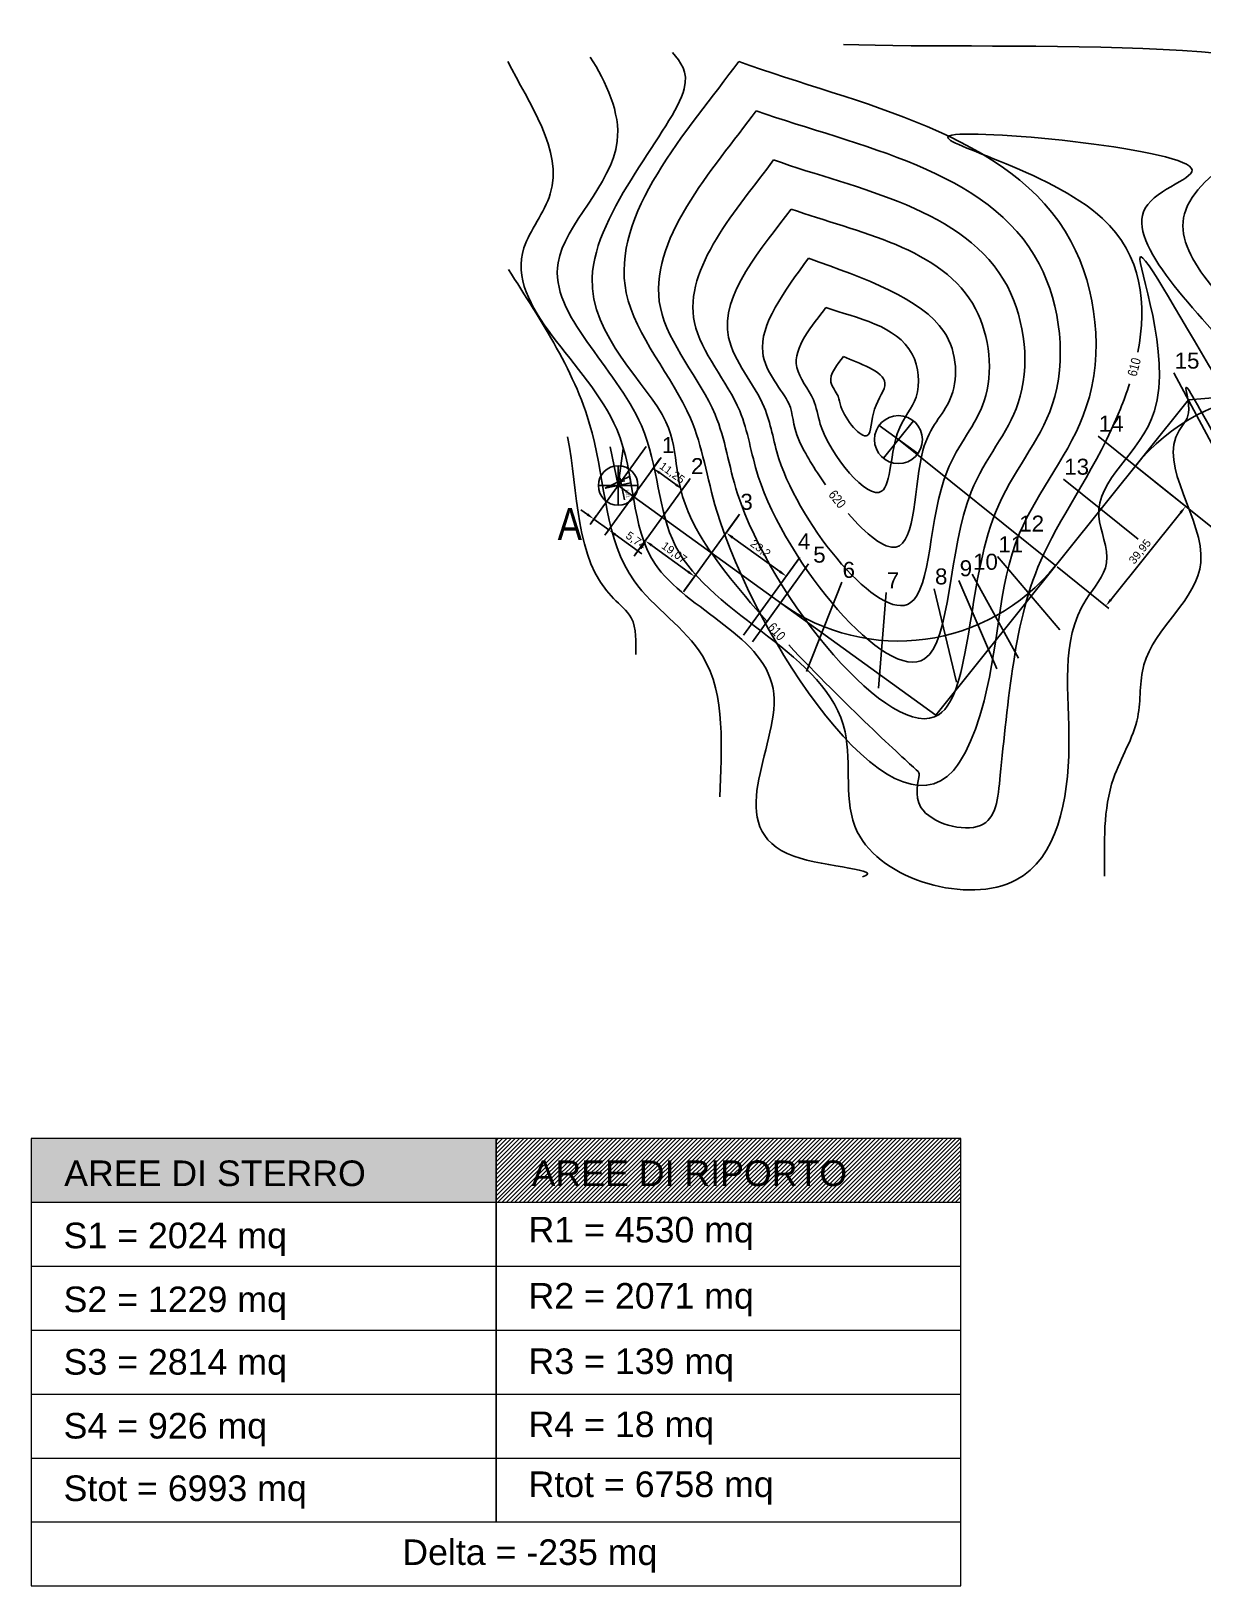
# Model space of a CAD drawing. Header units: metres. Extents: x -5614 to 709, y -2700 to 138.
# Drawn here: x -185.9 to 180.8, y -350.2 to 136.2 of the extents above; entities that cross this region are included whole.
import ezdxf

# ---------------------------------------------------------------- set-up
doc = ezdxf.new("R2010")
doc.units = ezdxf.units.M
for name, color, linetype in [('Curve di livello', 7, 'Continuous'), ('Estremi strada', 255, 'Continuous'), ('Livellette', 1, 'Continuous'), ('Picchetti', 3, 'Continuous'), ('Rettifica', 7, 'Continuous'), ('Rettifica1', 240, 'Continuous'), ('testo', 7, 'Continuous')]:
    doc.layers.add(name, color=color, linetype=linetype)
doc.styles.add('ARIAL5', font='', dxfattribs={"height": 5})
doc.styles.add('ArialNarr10', font='', dxfattribs={"height": 10})
doc.styles.add('ArialNarr3', font='', dxfattribs={"height": 3})
doc.styles.get("Standard").update_dxf_attribs({"font": 'Arial.ttf'})
doc.styles.get('ARIAL5').set_extended_font_data('Arial Unicode MS')
doc.styles.get('ArialNarr10').set_extended_font_data('Arial Narrow')
doc.styles.get('ArialNarr3').set_extended_font_data('Arial Narrow')
doc.dimstyles.new('ISO-25', dxfattribs={"dimtxt": 2.5, "dimasz": 2.5, "dimexe": 1.25, "dimexo": 0.625, "dimtad": 1, "dimtxsty": 'Standard', "dimcen": 2.5, "dimadec": 0, "dimazin": 0, "dimtfac": 1, "dimtmove": 0, "dimatfit": 3, "dimfxl": 1, "dimarcsym": 0})

# ---------------------------------------------------------------- blocks, each defined once
blk = doc.blocks.new('*D2')
at = {"layer": 'Defpoints', "color": 0, "transparency": 16777216}
for p in [(-2.37, -4.98), (-2.17, -5.97), (-1.13, -5.76)]:
    blk.add_point(p, dxfattribs=at)
at = {"layer": 'Estremi strada', "color": 0, "lineweight": -2, "transparency": 16777216}
for p, q in [((-1.76, -4.86), (-0.1, -4.52)), ((-1.45, -4.18), (-1.57, -3.59)), ((-1.33, -4.77), (-1.13, -5.76)), ((-1.56, -5.85), (0.1, -5.51)), ((-1.01, -6.35), (-0.18, -10.42))]:
    blk.add_line(p, q, dxfattribs=at)
at = {"layer": 'Estremi strada', "color": 0, "transparency": 16777216}
for points in [[(-1.35, -4.16), (-1.55, -4.2), (-1.33, -4.77)], [(-0.91, -6.33), (-1.11, -6.37), (-1.13, -5.76)]]:
    blk.add_solid(points, dxfattribs=at)
at = {"layer": 'Estremi strada', "color": 0, "transparency": 16777216, "insert": (0.67, -8.43), "char_height": 1, "attachment_point": 5, "rotation": 281.5107}
blk.add_mtext('1,01', dxfattribs=at)
blk = doc.blocks.new('*D4')
at = {"layer": 'Defpoints', "color": 0, "transparency": 16777216}
for p in [(159.66, 0.12), (134.66, -31.04), (150.4, -43.67)]:
    blk.add_point(p, dxfattribs=at)
at = {"layer": 'Picchetti', "color": 0, "lineweight": -2, "transparency": 16777216}
for p, q in [((160.15, -0.27), (176.37, -13.28)), ((173.83, -14.45), (151.96, -41.72)), ((135.15, -31.43), (151.37, -44.45))]:
    blk.add_line(p, q, dxfattribs=at)
at = {"layer": 'Picchetti', "color": 0, "transparency": 16777216}
for points in [[(173.51, -14.19), (174.16, -14.71), (175.4, -12.5)], [(151.64, -41.45), (152.29, -41.98), (150.4, -43.67)]]:
    blk.add_solid(points, dxfattribs=at)
at = {"layer": 'Picchetti', "color": 0, "transparency": 16777216, "insert": (161.24, -26.75), "char_height": 2.5, "attachment_point": 5, "rotation": 51.2627}
blk.add_mtext('39,95', dxfattribs=at)
blk = doc.blocks.new('*D63')
at = {"layer": 'Defpoints', "color": 0, "transparency": 16777216}
for p in [(-10.96, -18.13), (-6.31, -21.49), (-5.13, -19.86)]:
    blk.add_point(p, dxfattribs=at)
at = {"layer": 'Picchetti', "color": 0, "lineweight": -2, "transparency": 16777216}
for p, q in [((-11.81, -15.03), (-13.83, -13.57)), ((-10.59, -17.62), (-9.05, -15.48)), ((-9.78, -16.49), (-5.13, -19.86)), ((-5.94, -20.98), (-4.39, -18.84)), ((-3.1, -21.32), (5.19, -27.32))]:
    blk.add_line(p, q, dxfattribs=at)
at = {"layer": 'Picchetti', "color": 0, "transparency": 16777216}
for points in [[(-11.56, -14.69), (-12.05, -15.37), (-9.78, -16.49)], [(-2.86, -20.98), (-3.34, -21.66), (-5.13, -19.86)]]:
    blk.add_solid(points, dxfattribs=at)
at = {"layer": 'Picchetti', "color": 0, "transparency": 16777216, "insert": (3.3, -23.33), "char_height": 2.5, "attachment_point": 5, "rotation": 324.1422}
blk.add_mtext('5,74', dxfattribs=at)
blk = doc.blocks.new('*D64')
at = {"layer": 'Defpoints', "color": 0, "transparency": 16777216}
for p in [(11.27, 2.82), (20.38, -3.77), (17.92, -7.17)]:
    blk.add_point(p, dxfattribs=at)
at = {"layer": 'Picchetti', "color": 0, "lineweight": -2, "transparency": 16777216}
for p, q in [((10.9, 2.32), (8.07, -1.6)), ((10.83, -2.05), (15.89, -5.71)), ((20.02, -4.27), (17.19, -8.19))]:
    blk.add_line(p, q, dxfattribs=at)
at = {"layer": 'Picchetti', "color": 0, "transparency": 16777216}
for points in [[(11.07, -1.71), (10.59, -2.39), (8.8, -0.58)], [(16.14, -5.37), (15.65, -6.05), (17.92, -7.17)]]:
    blk.add_solid(points, dxfattribs=at)
at = {"layer": 'Picchetti', "color": 0, "transparency": 16777216, "insert": (14.61, -2.15), "char_height": 2.5, "attachment_point": 5, "rotation": 324.1422}
blk.add_mtext('11,25', dxfattribs=at)
blk = doc.blocks.new('*D65')
at = {"layer": 'Defpoints', "color": 0, "transparency": 16777216}
for p in [(2.81, -28.08), (21.75, -34.42), (18.26, -39.25)]:
    blk.add_point(p, dxfattribs=at)
at = {"layer": 'Picchetti', "color": 0, "lineweight": -2, "transparency": 16777216}
for p, q in [((3.18, -27.57), (7.03, -22.24)), ((8.33, -24.72), (19.73, -32.96)), ((18.63, -38.74), (22.49, -33.41))]:
    blk.add_line(p, q, dxfattribs=at)
at = {"layer": 'Picchetti', "color": 0, "transparency": 16777216}
for points in [[(8.57, -24.38), (8.08, -25.05), (6.3, -23.25)], [(19.97, -32.62), (19.48, -33.3), (21.75, -34.42)]]:
    blk.add_solid(points, dxfattribs=at)
at = {"layer": 'Picchetti', "color": 0, "transparency": 16777216, "insert": (15.27, -27.11), "char_height": 2.5, "attachment_point": 5, "rotation": 324.1422}
blk.add_mtext('19,07', dxfattribs=at)
blk = doc.blocks.new('*D66')
at = {"layer": 'Defpoints', "color": 0, "transparency": 16777216}
for p in [(35.84, -14.94), (54.64, -28.53), (50.42, -34.37)]:
    blk.add_point(p, dxfattribs=at)
at = {"layer": 'Picchetti', "color": 0, "lineweight": -2, "transparency": 16777216}
for p, q in [((35.47, -15.44), (30.88, -21.79)), ((33.64, -22.24), (48.39, -32.9)), ((54.27, -29.03), (49.69, -35.38))]:
    blk.add_line(p, q, dxfattribs=at)
at = {"layer": 'Picchetti', "color": 0, "transparency": 16777216}
for points in [[(33.89, -21.9), (33.4, -22.58), (31.62, -20.78)], [(48.64, -32.56), (48.15, -33.24), (50.42, -34.37)]]:
    blk.add_solid(points, dxfattribs=at)
at = {"layer": 'Picchetti', "color": 0, "transparency": 16777216, "insert": (42.26, -25.85), "char_height": 2.5, "attachment_point": 5, "rotation": 324.1422}
blk.add_mtext('23,2', dxfattribs=at)

msp = doc.modelspace()

# ---------------------------------------------------------------- hatches: boundary and pattern name
at = {"layer": 'testo', "linetype": 'Continuous', "lineweight": 0}
h = msp.add_hatch(color=11, dxfattribs=at)
h.dxf.hatch_style = 1
h.paths.add_polyline_path([(-40.394, -230.225), (-40.394, -210.225), (-185.868, -210.225), (-185.868, -230.225)])
h.paths.add_polyline_path([(-177.594, -227.343), (-79.057, -227.343), (-79.057, -214.934), (-177.594, -214.934)], flags=24)
h = msp.add_hatch(dxfattribs=at)
h.set_pattern_fill('ANSI31', color=19, scale=7.5)
h.set_pattern_definition([(45, (-2456456.1057, -4549624.7237), (-0.66291260736, 0.66291260736), [])])
h.paths.add_polyline_path([(105.08, -230.225), (105.08, -210.225), (-40.394, -210.225), (-40.394, -230.225)])
h.paths.add_polyline_path([(-31.339, -227.343), (71.543, -227.343), (71.543, -214.934), (-31.339, -214.934)], flags=24)

# ---------------------------------------------------------------- linework, layer by layer
at = {"layer": 'Curve di livello', "color": 6}
for points, start_tangent, end_tangent in [([(68.303, 132), (213.454, 112.676), (175.018, 79.058), (201.448, 37.057), (227.734, 15.508), (268.776, 28.605), (269.746, 45.829), (282.279, 91.095)], (18.5720242, -0.7057358), (2.8052889, 7.3525766)), ([(-36.711, 126.67), (-23.434, 85.261), (-31.662, 68.362), (-2.613, 11.598), (9.307, -30.382), (46.512, -71.163), (52.752, -121.894), (74.262, -128.431)], (3.6311303, -7.2276782), (-0.9466268, -0.3223318)), ([(-10.925, 128.062), (-2.476, 101.711), (-20.989, 63.689), (5.081, 12.747), (15.778, -24.927), (68.815, -83.062), (72.655, -114.281), (122.367, -129.389), (138.887, -87.522), (144.3, -41.588), (150.63, -30.204), (148.229, -15.56), (165.616, 17.348), (161.121, 65.465), (187.043, 24.271), (223.439, -5.565), (248.4, 2.4), (263.458, -18.777), (267.808, -24.975), (272.327, -27.155), (289.4, -3.2), (302.012, 13.346), (304.595, 22.674)], (3.1106733, -4.8768658), (0.4472478, 3.0111977)), ([(35.564, 126.654), (0.357, 54.343), (20.468, 15.045), (28.72, -14.018), (102.704, -95.113), (111.297, -77.021), (123.437, -20.91), (144.31, 18.594), (139.465, 70.457), (35.564, 126.654)], (-6.311444, -8.5555771), (-12.0251835, 4.3747844)), ([(41.021, 111.268), (11.03, 49.67), (28.162, 16.194), (35.191, -8.564), (98.215, -77.644), (115.876, -14.435), (133.656, 19.217), (129.529, 63.396), (41.021, 111.268)], (-5.8171132, -7.8834657), (-11.0786166, 3.949744)), ([(46.479, 95.882), (21.703, 44.997), (35.855, 17.343), (41.662, -3.109), (93.725, -60.176), (108.315, -7.959), (123.003, 19.84), (119.594, 56.336), (46.479, 95.882)], (-5.287135, -7.1652289), (-10.06928, 3.5898957)), ([(51.936, 80.496), (32.376, 40.324), (43.549, 18.491), (48.133, 2.345), (89.236, -42.707), (100.754, -1.484), (112.35, 20.463), (109.658, 49.276), (51.936, 80.496)], (-4.6977427, -6.3664729), (-8.94679, 3.189706)), ([(-36.5, 61.633), (-10.306, 10.449), (2.836, -35.836), (24.209, -59.264), (29.638, -103.403)], (4.1029526, -6.5208425), (-0.1974776, -7.4956457)), ([(62.85, 49.725), (53.722, 30.978), (58.936, 20.789), (61.076, 13.255), (80.257, -7.77), (85.632, 11.468), (91.043, 21.71), (89.787, 35.155), (62.85, 49.725)], (-3.2091692, -4.349129), (-6.1118211, 2.178984)), ([(68.307, 34.339), (64.395, 26.305), (66.63, 21.938), (67.547, 18.709), (75.767, 9.699), (78.071, 17.943), (81.3, 26.057), (68.307, 34.339)], (-2.1017458, -2.8489767), (-4.7138498, 2.0391616)), ([(149.981, -128.153), (152.807, -97.6), (160.379, -78.411), (162.3, -62.112), (180.139, -30.028), (173.371, 11.24), (176.269, 16.725), (175.52, 24.744), (179.84, 17.879), (221.292, -16.102), (235.4, -11.6), (243.911, -23.57), (260.689, -47.475), (278.119, -55.882), (305.219, -17.859)], (0.0061079, 5.8684832), (3.9263242, 7.7596038)), ([(-18, 9.3), (-3.635, -41.291), (1.906, -47.365), (3.314, -58.808)], (1.87003, -8.8813655), (-0.0088872, -3.9137195))]:
    msp.add_spline(points, degree=3, dxfattribs=dict(at, start_tangent=start_tangent, end_tangent=end_tangent))
for points, knots in [([(14.861, 129.455), (17.36, 126.478), (25.762, 116.495), (-31.371, 57.325), (21.795, 14.031), (12.128, -9.429), (35.101, -38.112), (44.374, -48.442)], [0, 0, 0, 0, 3.4437887, 11.5545411, 18.6738732, 24.5634855, 27.8734914, 27.8734914, 27.8734914, 27.8734914]), ([(160.426, 35.76), (163.373, 50.645), (159.764, 86.763), (52.973, 111.217), (205.322, 96.441), (143.423, 81.624), (198.271, 30.817), (216.87, -2.276), (238.812, 9.435), (245.488, 12.614)], [69.0492247, 69.0492247, 69.0492247, 69.0492247, 74.5300825, 81.9087116, 90.6437837, 95.0197267, 102.7118198, 109.0778443, 112.2188981, 112.2188981, 112.2188981, 112.2188981]), ([(57.393, 65.111), (49.717, 54.708), (36.354, 36.599), (53.871, 19.275), (51.459, 12.1), (59.2, -0.802), (62.724, -5.758)], [0, 0, 0, 0, 5.7241846, 9.9650526, 13.4733968, 15.6555268, 15.6555268, 15.6555268, 15.6555268]), ([(69.797, -14.75), (75.427, -21.172), (91.473, -34.46), (89.879, 8.958), (103.933, 18.923), (104.591, 48.284), (75.109, 58.794), (57.393, 65.111)], [17.0203218, 17.0203218, 17.0203218, 17.0203218, 20.1608471, 25.7633786, 30.029856, 34.6365116, 41.5737124, 41.5737124, 41.5737124, 41.5737124]), ([(51.202, -55.867), (68.617, -74.4), (91.471, -95.256), (92.404, -96.165), (88.29, -109.711), (115.479, -117.101), (117.535, -94.789), (121.013, -60.211), (128.686, -25.442), (149.193, 2.032), (156.969, 23.169), (157.834, 25.861)], [28.669408, 28.669408, 28.669408, 28.669408, 34.6720449, 36.037903, 39.2140198, 43.6280721, 47.7363711, 53.7203454, 59.6343627, 66.7966865, 67.8187562, 67.8187562, 67.8187562, 67.8187562])]:
    msp.add_open_spline(points, degree=3, knots=knots, dxfattribs=at)
at = {"layer": 'Estremi strada', "color": 2}
for p, q in [((-4.631, 6.101), (-2.173, -5.971)), ((-2.173, -5.971), (-0.568, 5.568)), ((-6.221, -6.795), (1.394, -3.203)), ((1.394, -3.203), (1.793, -5.163)), ((1.793, -5.163), (-6.221, -6.795))]:
    msp.add_line(p, q, dxfattribs=at)
at = {"layer": 'Estremi strada', "color": 4}
for p, q in [((-2.173, -12.155), (-2.173, 0.213)), ((-8.357, -5.971), (4.011, -5.971))]:
    msp.add_line(p, q, dxfattribs=at)
msp.add_circle((-2.173, -5.971), 6.184, dxfattribs=at)
at = {"layer": 'Livellette', "color": 2, "linetype": 'Continuous', "lineweight": 0}
for p, q in [((-185.868, -210.225), (-185.868, -350.225)), ((-40.394, -210.225), (-185.868, -210.225)), ((-40.394, -210.225), (-40.394, -330.225)), ((105.08, -210.225), (-40.394, -210.225)), ((-40.394, -330.225), (-40.394, -210.225)), ((105.08, -350.225), (105.08, -210.225)), ((-185.868, -230.225), (-40.394, -230.225)), ((-40.394, -230.225), (105.08, -230.225)), ((-185.868, -250.225), (-40.394, -250.225)), ((-40.394, -250.225), (105.08, -250.225)), ((-185.868, -270.225), (-40.394, -270.225)), ((-40.394, -270.225), (105.08, -270.225)), ((-185.868, -290.225), (-40.394, -290.225)), ((-40.394, -290.225), (105.08, -290.225)), ((-185.868, -310.225), (-40.394, -310.225)), ((-40.394, -310.225), (105.08, -310.225)), ((-185.868, -330.225), (-40.394, -330.225)), ((-40.394, -330.225), (105.08, -330.225)), ((-185.868, -350.225), (105.08, -350.225))]:
    msp.add_line(p, q, dxfattribs=at)
at = {"layer": 'Picchetti', "color": 2, "true_color": 0xf1eb1f}
for p, q in [((185.86, 2.769), (171.712, 29.223)), ((6.614, 6.186), (-10.96, -18.128)), ((85.522, 8.379), (134.664, -31.043)), ((147.964, 9.507), (171.364, -9.266)), ((11.267, 2.823), (-6.307, -21.491)), ((208.025, -38.676), (159.664, 0.12)), ((20.383, -3.766), (2.81, -28.08)), ((160.563, -22.731), (137.162, -3.958)), ((35.837, -14.936), (18.264, -39.25)), ((54.64, -28.525), (37.067, -52.84)), ((116.568, -28.23), (135.971, -51.11)), ((57.405, -30.524), (39.832, -54.838)), ((108.63, -33.693), (123.072, -59.988)), ((67.807, -36.232), (56.735, -64.114)), ((96.731, -38.294), (103.737, -67.464)), ((104.453, -35.73), (116.285, -63.298)), ((81.655, -39.465), (79.238, -69.367))]:
    msp.add_line(p, q, dxfattribs=at)
for centre, radius in [((85.522, 8.379), 7.5), ((125.413, -42.583), 7.652779469160725e-14)]:
    msp.add_circle(centre, radius, dxfattribs=at)
for centre, radius, start, end in [((208.025, -38.676), 62, 95.014, 141.26268), ((85.522, 8.379), 63, 234.1422, 321.26268)]:
    msp.add_arc(centre, radius, start, end, dxfattribs=at)
at = {"layer": 'Rettifica1', "color": 1}
for p, q in [((176.232, 20.773), (263.767, 28.452)), ((97.175, -77.775), (176.232, 20.773)), ((79.444, 12.772), (91.601, 3.986)), ((80.829, 2.529), (90.215, 14.229)), ((-2.173, -5.971), (97.175, -77.775))]:
    msp.add_line(p, q, dxfattribs=at)

# ---------------------------------------------------------------- texts
at = {"layer": 'Curve di livello', "style": 'ArialNarr3'}
for s, rotation, p in [('610', 75.33079, (159.993, 27.935)), ('620', 308.60491, (63.442, -8.934)), ('610', 312.59571, (44.374, -50.562))]:
    msp.add_text(s, height=3, rotation=rotation, dxfattribs=at).set_placement(p)
at = {"layer": 'Estremi strada', "color": 4}
for s, height, style, p in [('15', 5, 'ARIAL5', (171.944, 30.589)), ('14', 5, 'ARIAL5', (148.196, 10.873)), ('1', 5, 'ARIAL5', (11.499, 4.189)), ('2', 5, 'ARIAL5', (20.615, -2.4)), ('13', 5, 'ARIAL5', (137.394, -2.592)), ('3', 5, 'ARIAL5', (36.07, -13.569)), ('A', 10, 'ArialNarr10', (-21.119, -23.041)), ('12', 5, 'ARIAL5', (123.316, -20.387)), ('4', 5, 'ARIAL5', (54.055, -25.934)), ('11', 5, 'ARIAL5', (116.8, -26.863)), ('5', 5, 'ARIAL5', (58.864, -30.111)), ('10', 5, 'ARIAL5', (108.862, -32.327)), ('6', 5, 'ARIAL5', (68.039, -34.866)), ('7', 5, 'ARIAL5', (81.887, -38.099)), ('8', 5, 'ARIAL5', (96.964, -36.928)), ('9', 5, 'ARIAL5', (104.686, -34.364))]:
    msp.add_text(s, height=height, dxfattribs=dict(at, style=style)).set_placement(p)
at = {"layer": 'Livellette', "color": 2, "linetype": 'Continuous', "lineweight": 0, "char_height": 8, "attachment_point": 1, "style": 'ARIAL5'}
for s, insert in [('{\\C2;S1 = 2024 mq}', (-175.702, -236.593)), ('R1 = 4530 mq', (-30.228, -234.776)), ('{\\C2;S2 = 1229 mq}', (-175.702, -256.58)), ('R2 = 2071 mq', (-30.228, -255.473)), ('{\\C2;S3 = 2814 mq }', (-175.702, -276.132)), ('R3 = 139 mq', (-30.228, -275.948)), ('{\\C2;S4 = 926 mq}', (-175.702, -296.119)), ('R4 = 18 mq', (-30.228, -295.675)), ('{\\C2;Stot = 6993 mq}', (-175.702, -315.672)), ('Rtot = 6758 mq', (-30.228, -314.432)), ('Delta = -235 mq', (-69.729, -335.672))]:
    msp.add_mtext_dynamic_manual_height_columns(s, width=174.28753, gutter_width=25, heights=[0], dxfattribs=dict(at, insert=insert))
at = {"layer": 'Rettifica', "color": 2, "linetype": 'Continuous', "lineweight": 0, "style": 'ARIAL5'}
for s, p in [('AREE DI STERRO', (-175.515, -225.138)), ('AREE DI RIPORTO', (-29.26, -225.138))]:
    msp.add_text(s, height=8, dxfattribs=at).set_placement(p)

# ---------------------------------------------------------------- dimensions: what is measured, and where the dimension line sits
at = {"layer": 'Estremi strada', "color": 2}
dim = msp.add_aligned_dim(p1=(-2.375, -4.981), p2=(-2.173, -5.971), distance=1.067, dimstyle='ISO-25', override={"dimtxt": 1, "dimasz": 0.6}, dxfattribs=at)
dim.commit()
dim.dimension.update_dxf_attribs({"geometry": '*D2', "text_midpoint": (0.669, -8.434)})
at = {"layer": 'Picchetti', "color": 2, "true_color": 0xf1eb1f}
for p1, p2, distance, picture, middle in [((11.267, 2.823), (20.383, -3.766), -4.204, '*D64', (14.608, -2.154)), ((159.664, 0.12), (134.664, -31.043), 20.171, '*D4', (161.238, -26.752)), ((-10.96, -18.128), (-6.307, -21.491), 2.015, '*D63', (3.303, -23.331)), ((35.837, -14.936), (54.64, -28.525), -7.206, '*D66', (42.264, -25.846)), ((2.81, -28.08), (18.264, -39.25), 5.957, '*D65', (15.273, -27.113))]:
    dim = msp.add_aligned_dim(p1=p1, p2=p2, distance=distance, dimstyle='ISO-25', dxfattribs=at)
    dim.commit()
    dim.dimension.update_dxf_attribs({"geometry": picture, "text_midpoint": middle})

doc.saveas('drawing.dxf')
